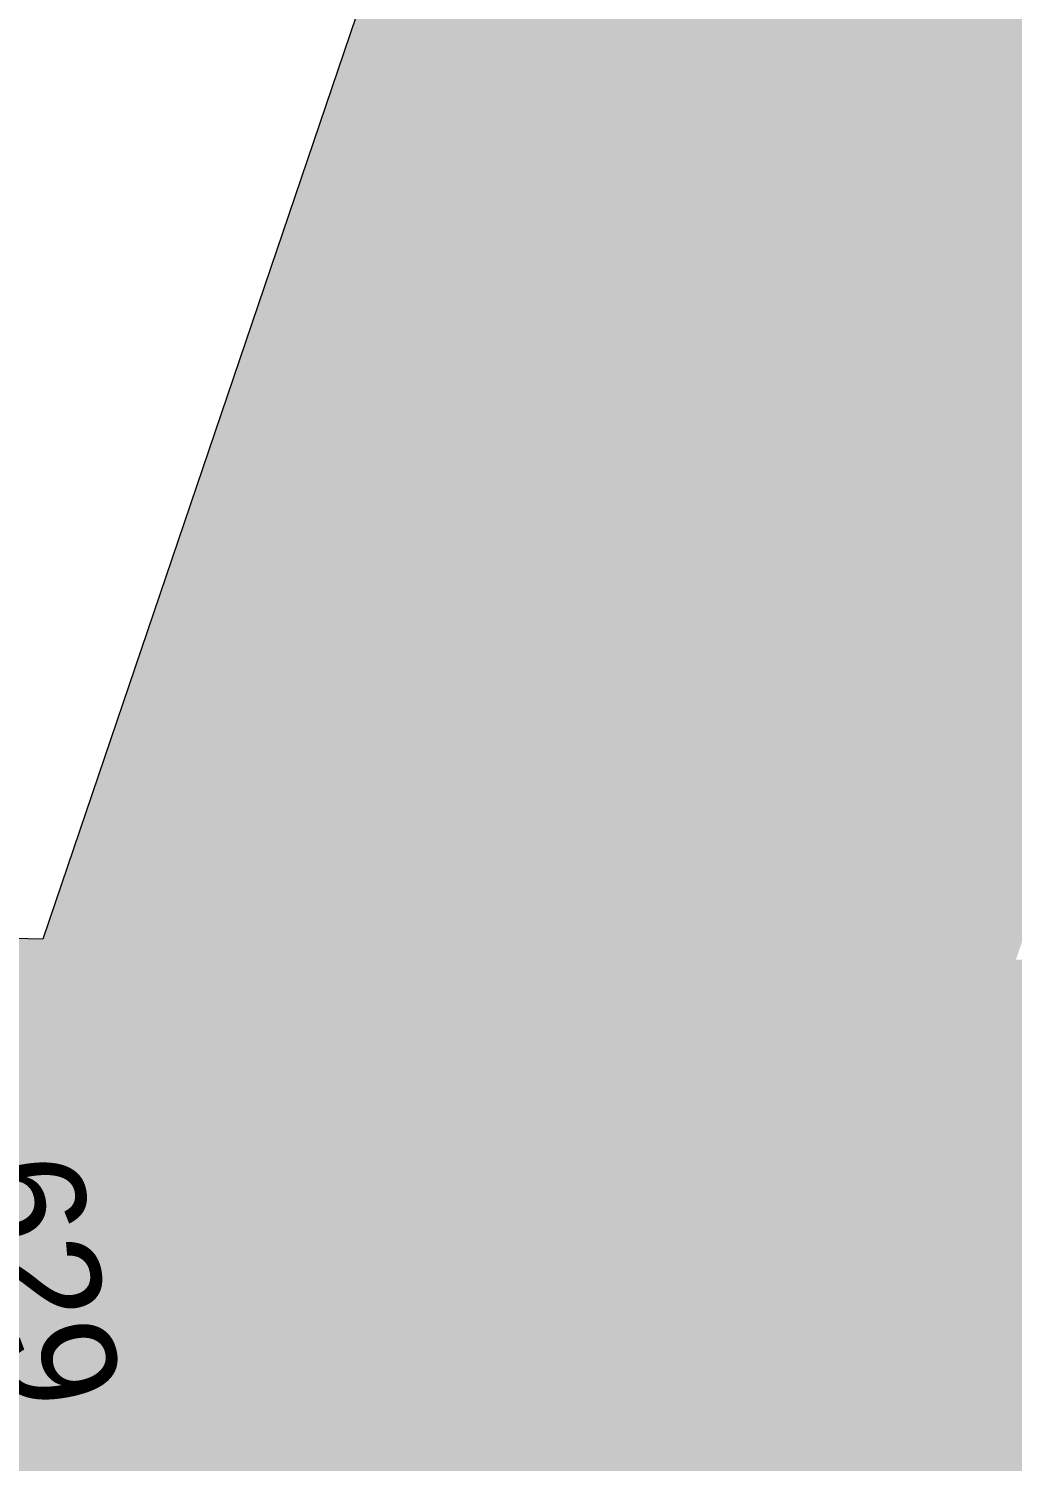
# Model space of a CAD drawing. Header units: centimetres. Extents: x 63871 to 181827, y -95930 to 42199.
# Drawn here: x 170145 to 170755, y 23957 to 24844 of the extents above; entities that cross this region are included whole.
import ezdxf

# ---------------------------------------------------------------- set-up
doc = ezdxf.new("R2010")
doc.units = ezdxf.units.CM
for name, color, linetype, lineweight in [('ARA SINIRLAR', 225, 'Continuous', 15), ('ARM_Pen_No__252', 8, 'Continuous', 18), ('OLUK', 222, 'Continuous', 15)]:
    doc.layers.add(name, color=color, linetype=linetype, lineweight=lineweight)
doc.layers.add('Dıış Ölçü', color=140, linetype='Continuous')
doc.styles.add('RomanS', font='')
doc.styles.get('RomanS').set_extended_font_data('Stylus BT')
doc.dimstyles.new('BÖYÜK', dxfattribs={"dimtxt": 70, "dimasz": 5, "dimexe": 5, "dimexo": 5, "dimgap": 2, "dimtad": 3, "dimdec": 0, "dimzin": 0, "dimdsep": 46, "dimtxsty": 'RomanS', "dimblk": 'DOT', "dimcen": 5, "dimadec": 0, "dimazin": 0, "dimtfac": 1, "dimtdec": 0, "dimtix": 1, "dimtofl": 0, "dimtmove": 1, "dimatfit": 0, "dimldrblk": 'DOT', "dimfxl": 10, "dimfxlon": 1, "dimtolj": 1, "dimtzin": 0, "dimarcsym": 0})

# ---------------------------------------------------------------- blocks, each defined once
blk = doc.blocks.new('_Dot')
at = {"color": 0, "linetype": 'ByBlock', "lineweight": -2}
blk.add_line((-0.5, 0), (-1, 0), dxfattribs=at)
at = {"color": 0, "linetype": 'ByBlock', "const_width": 0.5}
blk.add_lwpolyline([(-0.25, 0, 1), (0.25, 0, 1)], format="xyb", close=True, dxfattribs=at)
blk = doc.blocks.new('*D304')
at = {"layer": 'Defpoints', "color": 0, "transparency": 16777216}
for p in [(-7893.42, 9440.25), (-7893.42, 9440.25), (-7776.56, 8822.46)]:
    blk.add_point(p, dxfattribs=at)
at = {"layer": 'Dıış Ölçü', "color": 0, "lineweight": -2, "transparency": 16777216}
for p, q in [((-7893.42, 9440.25), (-7888.51, 9441.18)), ((-7777.49, 8827.37), (-7892.49, 9435.34)), ((-7776.56, 8822.46), (-7771.65, 8823.39))]:
    blk.add_line(p, q, dxfattribs=at)
at = {"layer": 'Dıış Ölçü', "color": 0, "lineweight": -2, "transparency": 16777216, "xscale": 5, "yscale": 5, "zscale": 5}
for p, rotation in [((-7893.42, 9440.25), 100.7116388711162), ((-7776.56, 8822.46), 280.7116388711162)]:
    blk.add_blockref('_Dot', p, dxfattribs=dict(at, rotation=rotation))
at = {"layer": 'Dıış Ölçü', "color": 0, "transparency": 16777216, "insert": (-7797.35, 9138.47), "char_height": 70, "attachment_point": 5, "rotation": 280.71164, "style": 'RomanS'}
blk.add_mtext('\\A1;629', dxfattribs=at)
blk = doc.blocks.new('VAZİYET PLANI')
at = {"layer": 'ARM_Pen_No__252'}
h = blk.add_hatch(dxfattribs=at)
h.set_pattern_fill('AR-HBONE', color=256, scale=0.51)
h.set_pattern_definition([(45, (-177951.86, -14930.114), (0, 73.27889), [155.448, -51.816]), (135, (-177915.22, -14893.474), (7e-15, 73.27889), [155.448, -51.816])])
h.paths.add_polyline_path([(-2120.17, 12277.21), (-2253.9, 9232.92), (-7195.09, 9337.4), (-6197.38, 12277.21)], flags=16)
h.paths.add_polyline_path([(-5125.36, 15515.8), (-2357.17, 23672.46), (-2865.8, 23896.02), (-7797.74, 9350.14), (-10518.2, 9407.66), (-10683.65, 8961.03), (623.37, 8722.42), (643.17, 9171.67), (-1702.89, 9221.27), (-1092.49, 23116.61), (-1633.57, 23354.42), (-1935.71, 15952.73), (-1958.71, 15952.73), (-1976.46, 15548.77)])
h.paths.add_polyline_path([(-1976.46, 15548.77), (-5125.36, 15515.8), (-6122.74, 12576.95), (-2107.01, 12576.95)])
at = {"layer": 'ARA SINIRLAR'}
for p, q in [((-2861.78, 23894.25), (-7797.74, 9350.14)), ((-7797.74, 9350.14), (-10518.2, 9407.66))]:
    blk.add_line(p, q, dxfattribs=at)
at = {"layer": 'Dıış Ölçü'}
dim = blk.add_aligned_dim(p1=(-7776.56, 8822.46), p2=(-7893.42, 9440.25), distance=0, dimstyle='BÖYÜK', dxfattribs=at)
dim.commit()
dim.dimension.update_dxf_attribs({"geometry": '*D304', "text_midpoint": (-7797.35, 9138.47)})

msp = doc.modelspace()

# ---------------------------------------------------------------- block references
at = {"layer": 'OLUK'}
msp.add_blockref('VAZİYET PLANI', (177951.86, 14930.11), dxfattribs=at)

doc.saveas('drawing.dxf')
